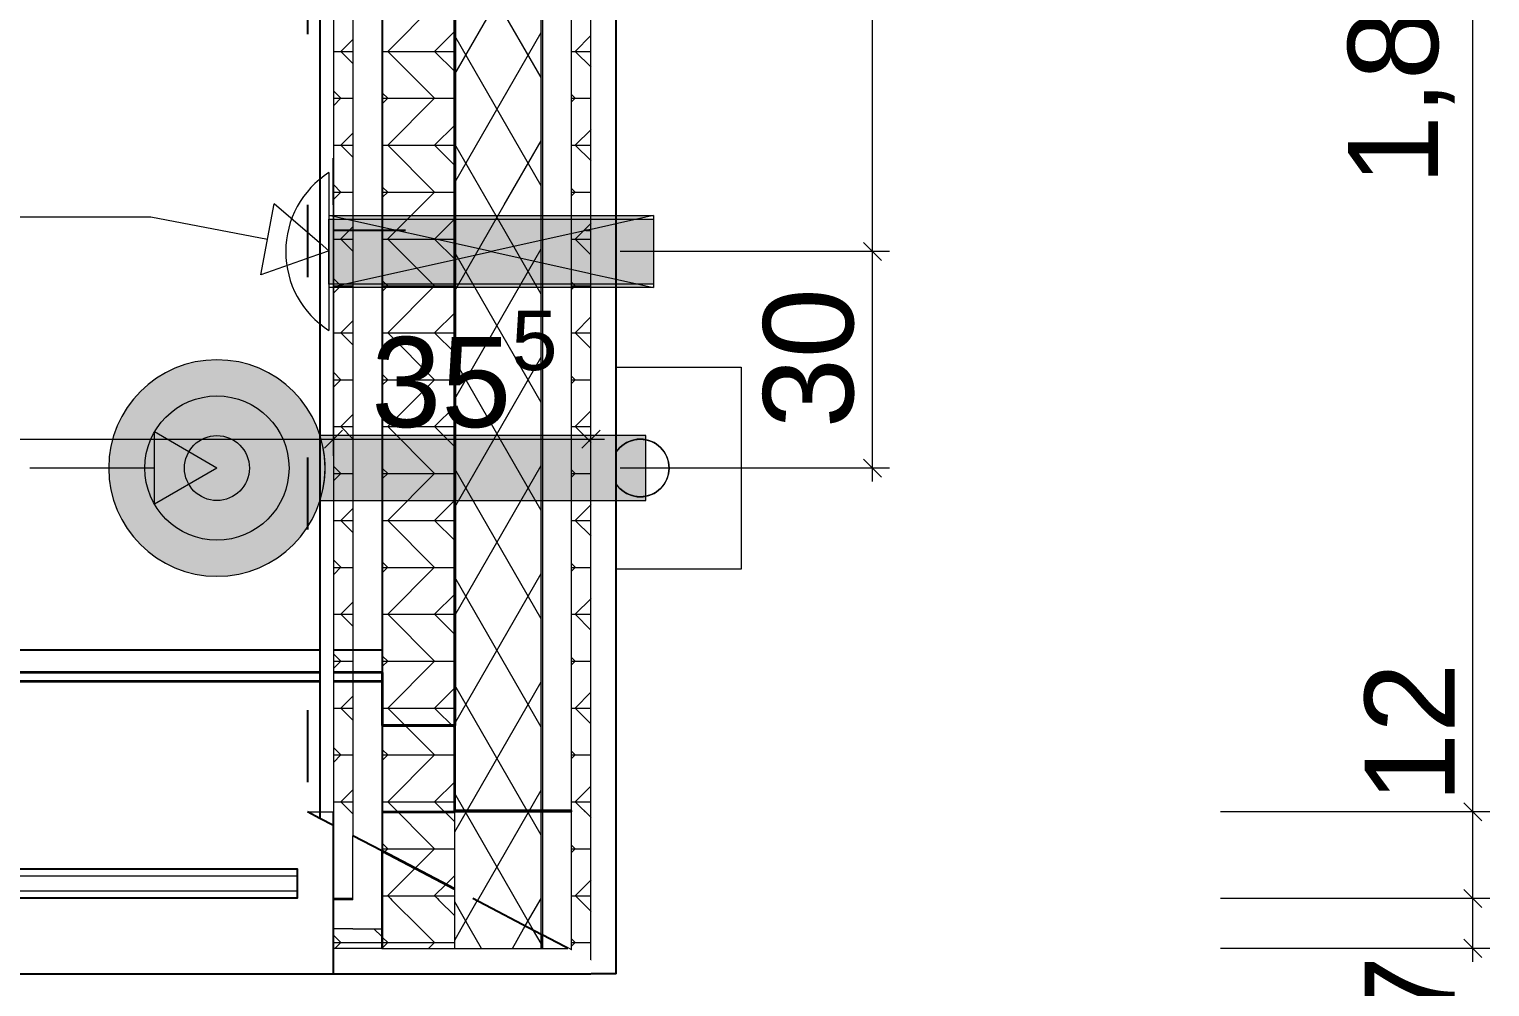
# Model space of a CAD drawing. Extents: x 0 to 42, y 0 to 29.7.
# Drawn here: x 25.57 to 27.595, y 6.111 to 7.438 of the extents above; entities that cross this region are included whole.
import ezdxf
from ezdxf.xclip import XClip

# ---------------------------------------------------------------- set-up
doc = ezdxf.new("R2010")
doc.units = 0
doc.header["$MEASUREMENT"] = 0
doc.header["$XCLIPFRAME"] = 0
for name, pattern in [('Punktlinie_ eng', [0.0125, 0, -0.0125]), ('Strichlinie_ eng', [0.115, 0.075, -0.04]), ('Wipeout_Contour', [50, 0, -50])]:
    doc.linetypes.add(name, pattern=pattern)
for name, color, linetype in [('339 - Außenwände_ sonstiges.Attika Holz_ Geländer_ Handläufe_ Werbung', 7, 'Continuous'), ('339 - Rohbau_ sonstiges.Attika massiv_ Lichtschächte', 7, 'Continuous'), ('361 - Dachkonstruktionen.Unterdach', 7, 'Continuous'), ('363 - Dachbeläge.Oberdach_ Balkonbeläge_ Beläge Dachterrasse_ Gründach', 7, 'Continuous'), ('369 - Dächer_ sonstiges.Laufbohlen_ Geländer_ Gitter_ Oberlichter_ Fallrohre_ Regenrinnen_ Dachfenster', 7, 'Continuous'), ('411 - Abwasseranlagen.Rinnen_ Gullis am Gebäude', 7, 'Continuous'), ('5_00 - WP Ausbau - Bemaßung', 7, 'Continuous')]:
    doc.layers.add(name, color=color, linetype=linetype)
doc.styles.add('ERSTELLTER_STIL_1', font='arial.ttf')
pattern_1 = [(0, (26.131676, 15.72738), (0, 0.065), []), (45, (26.13168, 15.72738), (-0.13, 0.13), [0.091924, -0.091924]), (45, (26.19668, 15.72738), (-0.13, 0.13), [0.091924, -0.091924]), (45, (26.26168, 15.72738), (-0.13, 0.13), [0.091924, -0.091924]), (45, (26.32668, 15.72738), (-0.13, 0.13), [0.091924, -0.091924]), (315, (26.13168, 15.72738), (0.13, 0.13), [0.091924, -0.091924]), (315, (26.19668, 15.72738), (0.13, 0.13), [0.091924, -0.091924]), (315, (26.26168, 15.72738), (0.13, 0.13), [0.091924, -0.091924]), (315, (26.32668, 15.72738), (0.13, 0.13), [0.091924, -0.091924])]
pattern_2 = [(60, (26.131676, 15.72738), (-0.0649519, 0.0375), []), (120, (26.131676, 15.72738), (0.0649519, 0.0375), [])]

# ---------------------------------------------------------------- blocks, each defined once
blk = doc.blocks.new('Zeichnung_1_1', base_point=(26.1317, 15.7274))
at = {"layer": '339 - Außenwände_ sonstiges.Attika Holz_ Geländer_ Handläufe_ Werbung', "linetype": 'Continuous', "lineweight": 18, "true_color": 0x05000d}
h = blk.add_hatch(dxfattribs=at)
h.set_pattern_fill('Dämmung__weich_0001', color=178, style=0, pattern_type=2)
h.set_pattern_definition(pattern_2)
h.paths.add_polyline_path([(26.1597, 6.3556), (26.1597, 6.3535), (26.2797, 6.3535), (26.2797, 6.3556)])
at = {"layer": '339 - Außenwände_ sonstiges.Attika Holz_ Geländer_ Handläufe_ Werbung', "linetype": 'Continuous', "lineweight": 18, "true_color": 0x0099e6}
blk.add_hatch(color=142, dxfattribs=at).paths.add_polyline_path([(26.2797, 6.3556), (26.2797, 6.3535), (26.2817, 6.3535), (26.2817, 6.3556)])
at = {"layer": '339 - Außenwände_ sonstiges.Attika Holz_ Geländer_ Handläufe_ Werbung', "linetype": 'Continuous', "lineweight": 18, "true_color": 0x7e5900}
h = blk.add_hatch(dxfattribs=at)
h.set_pattern_fill('Holz__Sperrholz_2__0001', color=46, style=0, pattern_type=2)
h.set_pattern_definition(pattern_1)
h.paths.add_polyline_path([(26.3217, 6.3556), (26.3217, 6.3535), (26.3487, 6.3535), (26.3487, 6.3556)])
at = {"layer": '339 - Rohbau_ sonstiges.Attika massiv_ Lichtschächte', "linetype": 'Continuous', "lineweight": 18, "true_color": 0xa80000}
blk.add_hatch(color=14, dxfattribs=at).paths.add_polyline_path([(26.0585, 8.2315), (26.0585, 7.1947), (26.0597, 7.1947), (26.0597, 8.2315)])
at = {"layer": '339 - Rohbau_ sonstiges.Attika massiv_ Lichtschächte', "linetype": 'Continuous', "lineweight": 18, "true_color": 0x05000d}
h = blk.add_hatch(dxfattribs=at)
h.set_pattern_fill('Holz__Sperrholz_2__0001', color=178, style=0, pattern_type=2)
h.set_pattern_definition(pattern_1)
h.paths.add_polyline_path([(26.1597, 7.1947), (26.1597, 8.2315), (26.0597, 8.2315), (26.0597, 7.1947)])
h = blk.add_hatch(dxfattribs=at)
h.set_pattern_fill('Dämmung__weich_0001', color=178, style=0, pattern_type=2)
h.set_pattern_definition(pattern_2)
h.paths.add_polyline_path([(26.2797, 7.1947), (26.2797, 8.2315), (26.1597, 8.2315), (26.1597, 7.1947)])
at = {"layer": '339 - Rohbau_ sonstiges.Attika massiv_ Lichtschächte', "linetype": 'Continuous', "lineweight": 18, "true_color": 0x0099e6}
for points in [[(26.2817, 7.1947), (26.2817, 8.2315), (26.2797, 8.2315), (26.2797, 7.1947)], [(26.2817, 6.1828), (26.2817, 7.1947), (26.2797, 7.1947), (26.2797, 6.1839)], [(26.2817, 6.1828), (26.2797, 6.1839), (26.2797, 6.1645), (26.2817, 6.1645)]]:
    blk.add_hatch(color=142, dxfattribs=at).paths.add_polyline_path(points)
at = {"layer": '339 - Rohbau_ sonstiges.Attika massiv_ Lichtschächte', "linetype": 'Continuous', "lineweight": 18, "true_color": 0x05000d}
h = blk.add_hatch(dxfattribs=at)
h.set_pattern_fill('Dämmung__weich_0001', color=178, style=0, pattern_type=2)
h.set_pattern_definition(pattern_2)
h.paths.add_polyline_path([(26.2797, 6.1839), (26.2797, 7.1947), (26.1597, 7.1947), (26.1597, 6.2467)])
h = blk.add_hatch(dxfattribs=at)
h.set_pattern_fill('Dämmung__weich_0001', color=178, style=0, pattern_type=2)
h.set_pattern_definition(pattern_2)
h.paths.add_polyline_path([(26.1597, 6.2335), (26.1848, 6.2335), (26.1597, 6.2467)])
h = blk.add_hatch(dxfattribs=at)
h.set_pattern_fill('Dämmung__weich_0001', color=178, style=0, pattern_type=2)
h.set_pattern_definition(pattern_2)
h.paths.add_polyline_path([(26.1597, 6.2315), (26.1886, 6.2315), (26.1848, 6.2335), (26.1597, 6.2335)])
h = blk.add_hatch(dxfattribs=at)
h.set_pattern_fill('Dämmung__weich_0001', color=178, style=0, pattern_type=2)
h.set_pattern_definition(pattern_2)
h.paths.add_polyline_path([(26.1597, 6.1915), (26.2651, 6.1915), (26.1886, 6.2315), (26.1597, 6.2315)])
h = blk.add_hatch(dxfattribs=at)
h.set_pattern_fill('Dämmung__weich_0001', color=178, style=0, pattern_type=2)
h.set_pattern_definition(pattern_2)
h.paths.add_polyline_path([(26.2797, 6.1839), (26.2651, 6.1915), (26.1597, 6.1915), (26.1597, 6.1645), (26.2797, 6.1645)])
at = {"layer": '339 - Außenwände_ sonstiges.Attika Holz_ Geländer_ Handläufe_ Werbung', "color": 178, "linetype": 'Continuous', "lineweight": 18, "ltscale": 20, "true_color": 0x05000d}
for p, q in [((26.2797, 6.3556), (26.2797, 6.3535)), ((26.2817, 6.3556), (26.2817, 6.3535)), ((26.3217, 6.3556), (26.3217, 6.3535))]:
    blk.add_line(p, q, dxfattribs=at)
at = {"layer": '339 - Außenwände_ sonstiges.Attika Holz_ Geländer_ Handläufe_ Werbung', "color": 178, "linetype": 'Continuous', "lineweight": 25, "ltscale": 20, "true_color": 0x05000d, "flags": 128}
for points in [[(26.2797, 6.3556), (26.1597, 6.3556)], [(26.2797, 6.3535), (26.1597, 6.3535)], [(26.2817, 6.3556), (26.2797, 6.3556)], [(26.2817, 6.3535), (26.2797, 6.3535)], [(26.3217, 6.3556), (26.2817, 6.3556)], [(26.3217, 6.3535), (26.2817, 6.3535)]]:
    blk.add_lwpolyline(points, dxfattribs=at)
at = {"layer": '339 - Außenwände_ sonstiges.Attika Holz_ Geländer_ Handläufe_ Werbung', "color": 178, "linetype": 'Continuous', "lineweight": 18, "ltscale": 20, "true_color": 0x05000d, "flags": 128}
blk.add_lwpolyline([(26.1597, 6.3556), (26.1597, 6.3535)], dxfattribs=at)
at = {"layer": '339 - Rohbau_ sonstiges.Attika massiv_ Lichtschächte', "color": 178, "linetype": 'Punktlinie_ eng', "lineweight": 25, "ltscale": 20, "true_color": 0x05000d}
blk.add_line((25.9556, 8.2315), (25.9556, 7.1947), dxfattribs=at)
at = {"layer": '339 - Rohbau_ sonstiges.Attika massiv_ Lichtschächte', "color": 178, "linetype": 'Continuous', "lineweight": 18, "ltscale": 20, "true_color": 0x05000d}
for p, q in [((26.0185, 8.2315), (26.0185, 7.1947)), ((26.0585, 8.2315), (26.0585, 7.1947)), ((26.1597, 7.1947), (26.1597, 8.2315)), ((26.2797, 7.1947), (26.2797, 8.2315)), ((26.2817, 7.1947), (26.2817, 8.2315)), ((26.3217, 7.1947), (26.3217, 8.2315)), ((26.1597, 6.2467), (26.1597, 7.1947)), ((26.2797, 6.1839), (26.2797, 7.1947)), ((26.2817, 6.1828), (26.2817, 7.1947)), ((26.3217, 6.1619), (26.3217, 7.1947)), ((26.1597, 6.2335), (26.1597, 6.2467)), ((26.1597, 6.2315), (26.1597, 6.2335)), ((26.1597, 6.1915), (26.1597, 6.2315)), ((26.1597, 6.1645), (26.1597, 6.1915)), ((26.2797, 6.1645), (26.2797, 6.1839)), ((26.2817, 6.1645), (26.2817, 6.1828)), ((26.1597, 6.1645), (26.2797, 6.1645)), ((26.2797, 6.1645), (26.2817, 6.1645)), ((26.2817, 6.1645), (26.3167, 6.1645))]:
    blk.add_line(p, q, dxfattribs=at)
at = {"layer": '339 - Rohbau_ sonstiges.Attika massiv_ Lichtschächte', "color": 14, "linetype": 'Continuous', "lineweight": 18, "ltscale": 20, "true_color": 0xa80000}
blk.add_line((26.0597, 8.2315), (26.0597, 7.1947), dxfattribs=at)
at = {"layer": '339 - Rohbau_ sonstiges.Attika massiv_ Lichtschächte', "color": 178, "linetype": 'Punktlinie_ eng', "lineweight": 25, "ltscale": 20, "true_color": 0x05000d, "flags": 128}
for points in [[(25.9556, 8.2315), (25.9556, 7.1947)], [(25.9915, 7.1596), (26.3838, 7.1596)]]:
    blk.add_lwpolyline(points, dxfattribs=at)
at = {"layer": '339 - Rohbau_ sonstiges.Attika massiv_ Lichtschächte', "color": 178, "linetype": 'Continuous', "lineweight": 25, "ltscale": 20, "true_color": 0x05000d, "flags": 128}
for points in [[(26.2797, 6.1839), (26.1848, 6.2335)], [(26.2817, 6.1828), (26.2797, 6.1839)], [(26.3217, 6.1619), (26.2817, 6.1828)]]:
    blk.add_lwpolyline(points, dxfattribs=at)
at = {"layer": '361 - Dachkonstruktionen.Unterdach', "color": 178, "linetype": 'Continuous', "lineweight": 35, "ltscale": 20, "true_color": 0x05000d, "flags": 128}
blk.add_lwpolyline([(26.1597, 8.8735), (18.8187, 8.8735), (18.8187, 6.3535), (26.1597, 6.3535)], close=True, dxfattribs=at)
at = {"layer": '363 - Dachbeläge.Oberdach_ Balkonbeläge_ Beläge Dachterrasse_ Gründach', "color": 178, "linetype": 'Continuous', "lineweight": 35, "ltscale": 20, "true_color": 0x05000d, "flags": 128}
for points in [[(11.4778, 6.4735), (26.1597, 6.4735), (26.1597, 8.4735), (11.4778, 8.4735)], [(11.4778, 6.4735), (26.1597, 6.4735), (26.1597, 8.4285), (11.4778, 8.4285)]]:
    blk.add_lwpolyline(points, close=True, dxfattribs=at)
blk.add_lwpolyline([(26.1597, 8.4285), (26.1597, 6.4735)], dxfattribs=at)
at = {"layer": '369 - Dächer_ sonstiges.Laufbohlen_ Geländer_ Gitter_ Oberlichter_ Fallrohre_ Regenrinnen_ Dachfenster', "color": 178, "linetype": 'Strichlinie_ eng', "lineweight": 18, "ltscale": 20, "true_color": 0x05000d}
for p, q in [((26.377, 6.6901), (26.377, 6.9701)), ((26.377, 6.9701), (26.557, 6.9701)), ((26.557, 6.9701), (26.557, 6.6901)), ((26.557, 6.6901), (26.377, 6.6901))]:
    blk.add_line(p, q, dxfattribs=at)
at = {"layer": '369 - Dächer_ sonstiges.Laufbohlen_ Geländer_ Gitter_ Oberlichter_ Fallrohre_ Regenrinnen_ Dachfenster', "color": 178, "linetype": 'Continuous', "lineweight": 18, "ltscale": 20, "true_color": 0x05000d, "flags": 128}
blk.add_lwpolyline([(26.417, 6.7901, -1), (26.417, 6.8701, -1)], format="xyb", close=True, dxfattribs=at)
at = {"layer": '369 - Dächer_ sonstiges.Laufbohlen_ Geländer_ Gitter_ Oberlichter_ Fallrohre_ Regenrinnen_ Dachfenster', "color": 178, "linetype": 'Strichlinie_ eng', "lineweight": 18, "ltscale": 20, "true_color": 0x05000d}
for start, end in [(90, 270), (270, 90)]:
    blk.add_arc((26.417, 6.8301), 0.04, start, end, dxfattribs=at)
at = {"layer": '411 - Abwasseranlagen.Rinnen_ Gullis am Gebäude', "color": 154, "linetype": 'Continuous', "lineweight": 18, "ltscale": 20, "true_color": 0x0051a8}
for p, q in [((25.891, 7.0979), (25.9096, 7.1961)), ((25.7434, 6.7801), (25.7434, 6.8801)), ((25.83, 6.8301), (25.7434, 6.8801)), ((25.83, 6.8301), (25.7434, 6.7801))]:
    blk.add_line(p, q, dxfattribs=at)
at = {"layer": '411 - Abwasseranlagen.Rinnen_ Gullis am Gebäude', "color": 178, "linetype": 'Continuous', "lineweight": 18, "ltscale": 20, "true_color": 0x05000d}
for p, q in [((25.7383, 7.1777), (25.5388, 7.1777)), ((25.9003, 7.147), (25.7383, 7.1777)), ((26.4354, 7.1751), (26.4354, 7.0851)), ((26.4246, 6.7851), (26.4246, 6.8751)), ((25.6215, 6.8301), (25.5708, 6.8301)), ((25.7434, 6.8301), (25.6215, 6.8301))]:
    blk.add_line(p, q, dxfattribs=at)
at = {"layer": '411 - Abwasseranlagen.Rinnen_ Gullis am Gebäude', "color": 178, "linetype": 'Strichlinie_ eng', "lineweight": 18, "ltscale": 20, "true_color": 0x05000d}
blk.add_line((26.4354, 7.1801), (26.4354, 7.0801), dxfattribs=at)
at = {"layer": '411 - Abwasseranlagen.Rinnen_ Gullis am Gebäude', "color": 178, "linetype": 'Continuous', "lineweight": 18, "ltscale": 20, "true_color": 0x05000d}
for radius in [0.1, 0.045]:
    blk.add_circle((25.83, 6.8301), radius, dxfattribs=at)
at = {"layer": '5_00 - WP Ausbau - Bemaßung', "color": 178, "linetype": 'Continuous', "lineweight": 18, "ltscale": 20, "true_color": 0x05000d}
for p, q in [((26.7392, 7.1301), (26.7392, 8.2335)), ((27.5715, 6.3535), (27.5715, 8.2335)), ((26.7267, 7.1426), (26.7517, 7.1176)), ((26.7392, 6.8301), (26.7392, 7.1301)), ((26.7267, 6.8426), (26.7517, 6.8176)), ((26.7392, 6.8113), (26.7392, 6.8301)), ((27.559, 6.366), (27.584, 6.341)), ((27.595, 6.3535), (27.2215, 6.3535)), ((27.5715, 6.2335), (27.5715, 6.3535)), ((27.559, 6.246), (27.584, 6.221)), ((27.595, 6.2335), (27.2215, 6.2335)), ((27.5715, 6.1645), (27.5715, 6.2335)), ((27.595, 6.1645), (27.2215, 6.1645)), ((27.559, 6.177), (27.584, 6.152)), ((27.5715, 6.1458), (27.5715, 6.1645))]:
    blk.add_line(p, q, dxfattribs=at)
at = {"layer": '5_00 - WP Ausbau - Bemaßung', "color": 178, "linetype": 'Continuous', "lineweight": 18, "true_color": 0x05000d, "char_height": 0.125, "attachment_point": 7, "rotation": 90, "style": 'ERSTELLTER_STIL_1'}
for s, insert, width in [('\\A1;{\\pql;\\fArial|b0|i0|c0|p38;1,88}', (27.5465, 7.2221), 0.332572), ('\\A1;{\\pql;\\fArial|b0|i0|c0|p38;30}', (26.7142, 6.8852), 0.189715), ('\\A1;{\\pql;\\fArial|b0|i0|c0|p38;12}', (27.5465, 6.366), 0.189715), ('\\A1;{\\pql;\\fArial|b0|i0|c0|p38;7}', (27.5465, 6.0572), 0.094857)]:
    blk.add_mtext(s, dxfattribs=dict(at, insert=insert, width=width))
at = {"layer": '5_00 - WP Ausbau - Bemaßung', "color": 178, "linetype": 'Continuous', "lineweight": 18, "true_color": 0x05000d, "insert": (26.044, 6.8503), "char_height": 0.125, "attachment_point": 7, "style": 'ERSTELLTER_STIL_1'}
blk.add_mtext('\\A1;{\\pql;\\fArial|b0|i0|c0|p38;35\\fArial|b0|i0|c0|p38;\\A1{\\H.66x;\\S5^  ;}}', dxfattribs=at)
at = {"color": 254, "linetype": 'Wipeout_Contour', "lineweight": 0, "ltscale": 109.910854}
blk.add_wipeout([(26.3838, 7.1947), (26.3838, 8.2315), (26.3487, 8.2315), (26.3487, 7.1947)], dxfattribs=at).dxf.layer = '339 - Rohbau_ sonstiges.Attika massiv_ Lichtschächte'
at = {"color": 254, "linetype": 'Wipeout_Contour', "lineweight": 0, "ltscale": 81.579985}
blk.add_wipeout([(26.3487, 6.1478), (26.3487, 6.1294), (26.3838, 6.1294)], dxfattribs=at).dxf.layer = '339 - Rohbau_ sonstiges.Attika massiv_ Lichtschächte'
at = {"layer": '339 - Rohbau_ sonstiges.Attika massiv_ Lichtschächte', "linetype": 'Continuous', "lineweight": 18, "true_color": 0x7e5900}
h = blk.add_hatch(dxfattribs=at)
h.set_pattern_fill('Holz__Sperrholz_2__0001', color=46, style=0, pattern_type=2)
h.set_pattern_definition(pattern_1)
h.paths.add_polyline_path([(26.3487, 7.1947), (26.3487, 8.2315), (26.3217, 8.2315), (26.3217, 7.1947)])
at = {"layer": '339 - Rohbau_ sonstiges.Attika massiv_ Lichtschächte', "color": 178, "linetype": 'Continuous', "lineweight": 18, "ltscale": 20, "true_color": 0x05000d}
blk.add_line((26.3487, 7.1947), (26.3487, 8.2315), dxfattribs=at)
at = {"layer": '339 - Rohbau_ sonstiges.Attika massiv_ Lichtschächte', "color": 178, "linetype": 'Continuous', "lineweight": 25, "ltscale": 20, "true_color": 0x05000d, "flags": 128}
blk.add_lwpolyline([(26.3838, 7.1947), (26.3838, 8.2315)], dxfattribs=at)
at = {"color": 254, "linetype": 'Wipeout_Contour', "lineweight": 0, "ltscale": 108.502983}
blk.add_wipeout([(26.3838, 6.3535), (26.3838, 6.3556), (26.3487, 6.3556), (26.3487, 6.3535)], dxfattribs=at).dxf.layer = '339 - Außenwände_ sonstiges.Attika Holz_ Geländer_ Handläufe_ Werbung'
at = {"color": 254, "linetype": 'Wipeout_Contour', "lineweight": 0, "ltscale": 108.4372}
blk.add_wipeout([(25.9726, 8.2315), (25.9726, 7.1947), (25.9915, 7.1947), (25.9915, 8.2315)], dxfattribs=at).dxf.layer = '339 - Rohbau_ sonstiges.Attika massiv_ Lichtschächte'
at = {"color": 254, "linetype": 'Wipeout_Contour', "lineweight": 0, "ltscale": 79.838771}
blk.add_wipeout([(11.5778, 6.1294), (26.0597, 6.1294), (26.0597, 6.5776), (11.5778, 6.5776)], dxfattribs=at).dxf.layer = '339 - Rohbau_ sonstiges.Attika massiv_ Lichtschächte'
at = {"layer": '339 - Rohbau_ sonstiges.Attika massiv_ Lichtschächte', "linetype": 'Continuous', "lineweight": 18, "true_color": 0x7e5900}
h = blk.add_hatch(dxfattribs=at)
h.set_pattern_fill('Holz__Sperrholz_2__0001', color=46, style=0, pattern_type=2)
h.set_pattern_definition(pattern_1)
h.paths.add_polyline_path([(25.9915, 8.2315), (25.9915, 7.1947), (26.0185, 7.1947), (26.0185, 8.2315)])
at = {"layer": '339 - Rohbau_ sonstiges.Attika massiv_ Lichtschächte', "linetype": 'Continuous', "lineweight": 18, "true_color": 0xa80000}
for points in [[(26.0585, 7.1947), (26.0585, 6.2996), (26.0597, 6.299), (26.0597, 7.1947)], [(26.0597, 6.299), (26.0585, 6.2996), (26.0585, 6.2335), (26.0597, 6.2335)], [(26.0597, 6.2335), (26.0585, 6.2335), (26.0585, 6.2315), (26.0597, 6.2315)], [(26.0597, 6.2315), (26.0585, 6.2315), (26.0585, 6.1915), (26.0597, 6.1915)], [(26.0597, 6.1915), (26.0585, 6.1915), (26.0585, 6.1645), (26.0597, 6.1645)]]:
    blk.add_hatch(color=14, dxfattribs=at).paths.add_polyline_path(points)
at = {"layer": '339 - Rohbau_ sonstiges.Attika massiv_ Lichtschächte', "linetype": 'Continuous', "lineweight": 18, "true_color": 0x05000d}
h = blk.add_hatch(dxfattribs=at)
h.set_pattern_fill('Holz__Sperrholz_2__0001', color=178, style=0, pattern_type=2)
h.set_pattern_definition(pattern_1)
h.paths.add_polyline_path([(26.1597, 6.2467), (26.1597, 7.1947), (26.0597, 7.1947), (26.0597, 6.299)])
h = blk.add_hatch(dxfattribs=at)
h.set_pattern_fill('Holz__Sperrholz_2__0001', color=178, style=0, pattern_type=2)
h.set_pattern_definition(pattern_1)
h.paths.add_polyline_path([(26.1597, 6.2467), (26.0597, 6.299), (26.0597, 6.2335), (26.1597, 6.2335)])
at = {"layer": '339 - Rohbau_ sonstiges.Attika massiv_ Lichtschächte', "linetype": 'Continuous', "lineweight": 18, "true_color": 0x0099e6}
blk.add_hatch(color=142, dxfattribs=at).paths.add_polyline_path([(26.0185, 6.2335), (25.9915, 6.2335), (25.9915, 6.2315), (26.0185, 6.2315)])
at = {"layer": '339 - Rohbau_ sonstiges.Attika massiv_ Lichtschächte', "linetype": 'Continuous', "lineweight": 18, "true_color": 0x05000d}
h = blk.add_hatch(dxfattribs=at)
h.set_pattern_fill('Holz__Sperrholz_2__0001', color=178, style=0, pattern_type=2)
h.set_pattern_definition(pattern_1)
h.paths.add_polyline_path([(26.1597, 6.2335), (26.0597, 6.2335), (26.0597, 6.2315), (26.1597, 6.2315)])
h = blk.add_hatch(dxfattribs=at)
h.set_pattern_fill('Holz__Sperrholz_2__0001', color=178, style=0, pattern_type=2)
h.set_pattern_definition(pattern_1)
h.paths.add_polyline_path([(26.1597, 6.2315), (26.0597, 6.2315), (26.0597, 6.1915), (26.1597, 6.1915)])
at = {"layer": '339 - Rohbau_ sonstiges.Attika massiv_ Lichtschächte', "linetype": 'Continuous', "lineweight": 18, "true_color": 0x7e5900}
h = blk.add_hatch(dxfattribs=at)
h.set_pattern_fill('Holz__Sperrholz_2__0001', color=46, style=0, pattern_type=2)
h.set_pattern_definition(pattern_1)
h.paths.add_polyline_path([(26.0585, 6.1915), (25.9915, 6.1915), (25.9915, 6.1645), (26.0585, 6.1645)])
at = {"layer": '339 - Rohbau_ sonstiges.Attika massiv_ Lichtschächte', "linetype": 'Continuous', "lineweight": 18, "true_color": 0x05000d}
h = blk.add_hatch(dxfattribs=at)
h.set_pattern_fill('Holz__Sperrholz_2__0001', color=178, style=0, pattern_type=2)
h.set_pattern_definition(pattern_1)
h.paths.add_polyline_path([(26.1597, 6.1915), (26.0597, 6.1915), (26.0597, 6.1645), (26.1597, 6.1645)])
at = {"layer": '339 - Außenwände_ sonstiges.Attika Holz_ Geländer_ Handläufe_ Werbung', "color": 178, "linetype": 'Continuous', "lineweight": 18, "ltscale": 20, "true_color": 0x05000d}
blk.add_line((26.3487, 6.3556), (26.3487, 6.3535), dxfattribs=at)
at = {"layer": '339 - Außenwände_ sonstiges.Attika Holz_ Geländer_ Handläufe_ Werbung', "color": 178, "linetype": 'Continuous', "lineweight": 25, "ltscale": 20, "true_color": 0x05000d, "flags": 128}
for points in [[(26.3838, 6.3556), (26.3487, 6.3556)], [(26.3838, 6.3535), (26.3487, 6.3535)], [(26.3838, 6.3535), (26.3838, 6.3556)]]:
    blk.add_lwpolyline(points, dxfattribs=at)
blk.add_lwpolyline([(11.6872, 6.2744), (11.6872, 6.2344), (25.9416, 6.2344), (25.9416, 6.2744)], close=True, dxfattribs=at)
at = {"layer": '339 - Außenwände_ sonstiges.Attika Holz_ Geländer_ Handläufe_ Werbung', "color": 7, "linetype": 'Continuous', "lineweight": 18, "ltscale": 20, "flags": 128}
for points in [[(11.6872, 6.2744), (11.6872, 6.2344), (25.9416, 6.2344), (25.9416, 6.2744)], [(11.6872, 6.2644), (11.6872, 6.2444), (25.9416, 6.2444), (25.9416, 6.2644)], [(11.6872, 6.2644), (11.6872, 6.2444), (25.9416, 6.2444), (25.9416, 6.2644)]]:
    blk.add_lwpolyline(points, close=True, dxfattribs=at)
at = {"layer": '339 - Rohbau_ sonstiges.Attika massiv_ Lichtschächte', "color": 178, "linetype": 'Continuous', "lineweight": 25, "ltscale": 20, "true_color": 0x05000d}
for p, q in [((25.9726, 8.2315), (25.9726, 7.1947)), ((26.0597, 6.5776), (11.5778, 6.5776))]:
    blk.add_line(p, q, dxfattribs=at)
at = {"layer": '339 - Rohbau_ sonstiges.Attika massiv_ Lichtschächte', "color": 178, "linetype": 'Continuous', "lineweight": 18, "ltscale": 20, "true_color": 0x05000d}
for p, q in [((25.9915, 8.2315), (25.9915, 7.1947)), ((26.0185, 7.1947), (26.0185, 6.3206)), ((26.0585, 7.1947), (26.0585, 6.2996)), ((26.0185, 6.2335), (26.0185, 6.3206)), ((26.0185, 6.2335), (26.0185, 6.3206)), ((26.0585, 6.2335), (26.0585, 6.2996)), ((26.0185, 6.2335), (25.9915, 6.2335)), ((26.0185, 6.2315), (25.9915, 6.2315)), ((26.0185, 6.2315), (26.0185, 6.2335)), ((26.0185, 6.2315), (26.0185, 6.2335)), ((26.0585, 6.2315), (26.0585, 6.2335)), ((26.0585, 6.1915), (26.0585, 6.2315)), ((26.0185, 6.1915), (25.9915, 6.1915)), ((26.0185, 6.1915), (26.0585, 6.1915)), ((26.0185, 6.1915), (26.0585, 6.1915)), ((26.0585, 6.1645), (26.0585, 6.1915)), ((26.0585, 6.1645), (26.0597, 6.1645)), ((26.0597, 6.1645), (26.1597, 6.1645))]:
    blk.add_line(p, q, dxfattribs=at)
at = {"layer": '339 - Rohbau_ sonstiges.Attika massiv_ Lichtschächte', "color": 178, "linetype": 'Punktlinie_ eng', "lineweight": 25, "ltscale": 20, "true_color": 0x05000d}
blk.add_line((25.9556, 7.1947), (25.9556, 6.3535), dxfattribs=at)
at = {"layer": '339 - Rohbau_ sonstiges.Attika massiv_ Lichtschächte', "color": 14, "linetype": 'Continuous', "lineweight": 18, "ltscale": 20, "true_color": 0xa80000}
for p, q in [((26.0597, 7.1947), (26.0597, 6.299)), ((26.0597, 6.2335), (26.0597, 6.299)), ((26.0597, 6.2315), (26.0597, 6.2335)), ((26.0597, 6.1915), (26.0597, 6.2315)), ((26.0597, 6.1645), (26.0597, 6.1915))]:
    blk.add_line(p, q, dxfattribs=at)
at = {"layer": '339 - Rohbau_ sonstiges.Attika massiv_ Lichtschächte', "color": 178, "linetype": 'Punktlinie_ eng', "lineweight": 25, "ltscale": 20, "true_color": 0x05000d, "flags": 128}
for points in [[(25.9915, 7.1596), (25.9915, 7.2637)], [(25.9556, 7.1947), (25.9556, 6.3535)]]:
    blk.add_lwpolyline(points, dxfattribs=at)
at = {"layer": '339 - Rohbau_ sonstiges.Attika massiv_ Lichtschächte', "color": 178, "linetype": 'Continuous', "lineweight": 25, "ltscale": 20, "true_color": 0x05000d, "flags": 128}
for points in [[(26.0597, 6.5777), (11.5778, 6.5777)], [(26.0597, 6.1294), (26.0597, 6.5776)], [(26.0585, 6.2996), (26.0185, 6.3206)], [(11.5778, 6.1294), (26.0597, 6.1294)]]:
    blk.add_lwpolyline(points, dxfattribs=at)
at = {"layer": '339 - Rohbau_ sonstiges.Attika massiv_ Lichtschächte', "color": 178, "linetype": 'Continuous', "lineweight": 35, "ltscale": 20, "true_color": 0x05000d, "flags": 128}
for points in [[(26.0597, 6.299), (26.0585, 6.2996)], [(26.1597, 6.2467), (26.0597, 6.299)]]:
    blk.add_lwpolyline(points, dxfattribs=at)
at = {"layer": '363 - Dachbeläge.Oberdach_ Balkonbeläge_ Beläge Dachterrasse_ Gründach', "color": 178, "linetype": 'Continuous', "lineweight": 35, "ltscale": 20, "true_color": 0x05000d, "flags": 128}
for points in [[(26.0597, 6.5467), (11.5778, 6.5467)], [(26.0597, 6.4735), (26.0597, 6.4747), (26.0597, 6.5347), (26.0597, 6.5467)], [(11.5778, 6.5347), (26.0597, 6.5347)], [(26.1597, 6.4735), (26.0597, 6.4735)]]:
    blk.add_lwpolyline(points, dxfattribs=at)
at = {"color": 254, "linetype": 'Wipeout_Contour', "lineweight": 0, "ltscale": 107.42172}
blk.add_wipeout([(25.9726, 7.1947), (25.9726, 6.3446), (25.9915, 6.3347), (25.9915, 7.1947)], dxfattribs=at).dxf.layer = '339 - Rohbau_ sonstiges.Attika massiv_ Lichtschächte'
at = {"color": 254, "linetype": 'Wipeout_Contour', "lineweight": 0, "ltscale": 108.81609}
blk.add_wipeout([(26.3838, 6.1294), (26.3838, 7.1947), (26.3487, 7.1947), (26.3487, 6.1478)], dxfattribs=at).dxf.layer = '339 - Rohbau_ sonstiges.Attika massiv_ Lichtschächte'
at = {"layer": '339 - Rohbau_ sonstiges.Attika massiv_ Lichtschächte', "linetype": 'Continuous', "lineweight": 18, "true_color": 0x7e5900}
h = blk.add_hatch(dxfattribs=at)
h.set_pattern_fill('Holz__Sperrholz_2__0001', color=46, style=0, pattern_type=2)
h.set_pattern_definition(pattern_1)
h.paths.add_polyline_path([(25.9915, 7.1947), (25.9915, 6.3347), (26.0185, 6.3206), (26.0185, 7.1947)])
h = blk.add_hatch(dxfattribs=at)
h.set_pattern_fill('Holz__Sperrholz_2__0001', color=46, style=0, pattern_type=2)
h.set_pattern_definition(pattern_1)
h.paths.add_polyline_path([(26.3487, 6.1478), (26.3487, 7.1947), (26.3217, 7.1947), (26.3217, 6.1619)])
at = {"layer": '339 - Rohbau_ sonstiges.Attika massiv_ Lichtschächte', "linetype": 'Continuous', "lineweight": 18, "true_color": 0x05000d}
h = blk.add_hatch(dxfattribs=at)
h.set_pattern_fill('Dämmung__weich_0001', color=178, style=0, pattern_type=2)
h.set_pattern_definition(pattern_2)
h.paths.add_polyline_path([(25.9915, 6.3535), (25.9556, 6.3535), (25.9915, 6.3347)])
h = blk.add_hatch(dxfattribs=at)
h.set_pattern_fill('Dämmung__weich_0001', color=178, style=0, pattern_type=2)
h.set_pattern_definition(pattern_2)
h.paths.add_polyline_path([(25.9915, 6.2335), (26.0185, 6.2335), (26.0185, 6.3206), (25.9915, 6.3347)])
at = {"layer": '411 - Abwasseranlagen.Rinnen_ Gullis am Gebäude', "linetype": 'Continuous', "lineweight": 0, "true_color": 0x1f1f1f}
for points in [[(25.9854, 7.1801), (26.2104, 7.1301), (26.4354, 7.1801)], [(26.2104, 7.1301), (25.9854, 7.0801), (26.4354, 7.0801)]]:
    blk.add_hatch(color=250, dxfattribs=at).paths.add_polyline_path(points)
at = {"layer": '411 - Abwasseranlagen.Rinnen_ Gullis am Gebäude', "linetype": 'Continuous', "lineweight": 18, "true_color": 0xdfdfdf}
for points in [[(26.4354, 7.1751), (25.9854, 7.1751), (25.9854, 7.0851), (26.4354, 7.0851)], [(26.4246, 6.8751), (25.9731, 6.8751, -0.153536), (25.9731, 6.7851), (26.4246, 6.7851)]]:
    blk.add_hatch(color=254, dxfattribs=at).paths.add_polyline_path(points)
at = {"layer": '411 - Abwasseranlagen.Rinnen_ Gullis am Gebäude', "linetype": 'Continuous', "lineweight": 0, "true_color": 0xffffff}
blk.add_hatch(color=7, dxfattribs=at).paths.add_polyline_path([(25.98, 6.8301, 1), (25.68, 6.8301, 1)])
at = {"layer": '339 - Rohbau_ sonstiges.Attika massiv_ Lichtschächte', "color": 178, "linetype": 'Continuous', "lineweight": 25, "ltscale": 20, "true_color": 0x05000d}
blk.add_line((25.9726, 7.1947), (25.9726, 6.3446), dxfattribs=at)
at = {"layer": '339 - Rohbau_ sonstiges.Attika massiv_ Lichtschächte', "color": 178, "linetype": 'Continuous', "lineweight": 18, "ltscale": 20, "true_color": 0x05000d}
for p, q in [((25.9915, 7.1947), (25.9915, 6.3347)), ((26.3487, 6.1478), (26.3487, 7.1947))]:
    blk.add_line(p, q, dxfattribs=at)
at = {"layer": '339 - Rohbau_ sonstiges.Attika massiv_ Lichtschächte', "color": 178, "linetype": 'Continuous', "lineweight": 25, "ltscale": 20, "true_color": 0x05000d, "flags": 128}
for points in [[(26.3838, 6.1294), (26.3838, 7.1947)], [(25.9915, 6.3347), (25.9726, 6.3446)], [(26.3838, 6.1294), (26.3487, 6.1294)]]:
    blk.add_lwpolyline(points, dxfattribs=at)
at = {"layer": '339 - Rohbau_ sonstiges.Attika massiv_ Lichtschächte', "color": 178, "linetype": 'Punktlinie_ eng', "lineweight": 25, "ltscale": 20, "true_color": 0x05000d, "flags": 128}
blk.add_lwpolyline([(25.9726, 6.3446), (25.9556, 6.3535)], dxfattribs=at)
at = {"layer": '339 - Rohbau_ sonstiges.Attika massiv_ Lichtschächte', "color": 178, "linetype": 'Continuous', "lineweight": 18, "ltscale": 20, "true_color": 0x05000d, "flags": 128}
blk.add_lwpolyline([(25.9556, 6.3535), (25.9915, 6.3535)], dxfattribs=at)
at = {"layer": '411 - Abwasseranlagen.Rinnen_ Gullis am Gebäude', "color": 178, "linetype": 'Continuous', "lineweight": 18, "ltscale": 20, "true_color": 0x05000d}
for p, q in [((25.9854, 7.2396), (25.9854, 7.0205)), ((25.9854, 7.0851), (25.9854, 7.1751)), ((25.9854, 7.1751), (26.4354, 7.1751)), ((26.4354, 7.0851), (25.9854, 7.0851)), ((26.4246, 6.8751), (25.9731, 6.8751)), ((25.9731, 6.7851), (26.4246, 6.7851))]:
    blk.add_line(p, q, dxfattribs=at)
at = {"layer": '411 - Abwasseranlagen.Rinnen_ Gullis am Gebäude', "color": 154, "linetype": 'Continuous', "lineweight": 18, "ltscale": 20, "true_color": 0x0051a8}
for q in [(25.9096, 7.1961), (25.891, 7.0979)]:
    blk.add_line((25.9854, 7.1309), q, dxfattribs=at)
at = {"layer": '411 - Abwasseranlagen.Rinnen_ Gullis am Gebäude', "color": 178, "linetype": 'Strichlinie_ eng', "lineweight": 18, "ltscale": 20, "true_color": 0x05000d}
blk.add_line((25.9854, 7.1801), (25.9854, 7.0801), dxfattribs=at)
at = {"layer": '411 - Abwasseranlagen.Rinnen_ Gullis am Gebäude', "color": 178, "linetype": 'Strichlinie_ eng', "lineweight": 18, "ltscale": 20, "true_color": 0x05000d, "flags": 128}
for points in [[(25.9854, 7.1801), (26.4354, 7.1801), (26.2104, 7.1301)], [(26.2104, 7.1301), (26.4354, 7.0801), (25.9854, 7.0801)]]:
    blk.add_lwpolyline(points, close=True, dxfattribs=at)
at = {"layer": '411 - Abwasseranlagen.Rinnen_ Gullis am Gebäude', "color": 178, "linetype": 'Continuous', "lineweight": 18, "ltscale": 20, "true_color": 0x05000d, "flags": 128}
blk.add_lwpolyline([(25.98, 6.8301, 1), (25.68, 6.8301, 1)], format="xyb", close=True, dxfattribs=at)
at = {"layer": '411 - Abwasseranlagen.Rinnen_ Gullis am Gebäude', "color": 178, "linetype": 'Continuous', "lineweight": 18, "ltscale": 20, "true_color": 0x05000d}
for centre, radius, start, end in [((26.0554, 7.1301), 0.13, 122.579, 237.421), ((25.83, 6.8301), 0.15, 342.5424, 17.4576)]:
    blk.add_arc(centre, radius, start, end, dxfattribs=at)
at = {"layer": '5_00 - WP Ausbau - Bemaßung', "color": 178, "linetype": 'Continuous', "lineweight": 18, "ltscale": 20, "true_color": 0x05000d}
for p, q in [((25.9915, 6.8468), (25.9915, 7.2203)), ((26.3487, 6.8468), (26.3487, 7.2203)), ((26.7627, 7.1301), (26.3892, 7.1301)), ((11.6459, 6.8703), (25.9915, 6.8703)), ((26.004, 6.8828), (25.979, 6.8578)), ((25.9915, 6.8703), (26.3487, 6.8703)), ((26.3362, 6.8578), (26.3612, 6.8828)), ((26.3487, 6.8703), (26.3674, 6.8703)), ((26.7627, 6.8301), (26.3892, 6.8301))]:
    blk.add_line(p, q, dxfattribs=at)
at = {"color": 254, "linetype": 'Wipeout_Contour', "lineweight": 0, "ltscale": 134.176027}
blk.add_wipeout([(26.3487, 6.1478), (26.3167, 6.1645), (25.9915, 6.1645), (25.9915, 6.1294), (26.3487, 6.1294)], dxfattribs=at).dxf.layer = '339 - Rohbau_ sonstiges.Attika massiv_ Lichtschächte'
at = {"layer": '339 - Rohbau_ sonstiges.Attika massiv_ Lichtschächte', "color": 178, "linetype": 'Continuous', "lineweight": 18, "ltscale": 20, "true_color": 0x05000d}
for p, q in [((26.0585, 6.1645), (26.0585, 6.1915)), ((26.0585, 6.1645), (25.9915, 6.1645)), ((26.0585, 6.1645), (26.0597, 6.1645)), ((26.0597, 6.1645), (26.1597, 6.1645)), ((26.1597, 6.1645), (26.2797, 6.1645)), ((26.2797, 6.1645), (26.2817, 6.1645)), ((26.2817, 6.1645), (26.3167, 6.1645))]:
    blk.add_line(p, q, dxfattribs=at)
at = {"layer": '339 - Rohbau_ sonstiges.Attika massiv_ Lichtschächte', "color": 178, "linetype": 'Continuous', "lineweight": 25, "ltscale": 20, "true_color": 0x05000d, "flags": 128}
for points in [[(25.9915, 6.1294), (25.9915, 6.3535)], [(25.9915, 6.1294), (26.3487, 6.1294)]]:
    blk.add_lwpolyline(points, dxfattribs=at)

msp = doc.modelspace()

# ---------------------------------------------------------------- block references
at = {"color": 178, "linetype": 'Continuous', "lineweight": 25, "ltscale": 20, "true_color": 0x05000d}
ref = msp.add_blockref('Zeichnung_1_1', (26.1317, 15.7274), dxfattribs=at)
XClip(ref).set_block_clipping_path([(4.1980274282, 3.0257570699), (31.7992466844, 24.1343286538)])

doc.saveas('drawing.dxf')
